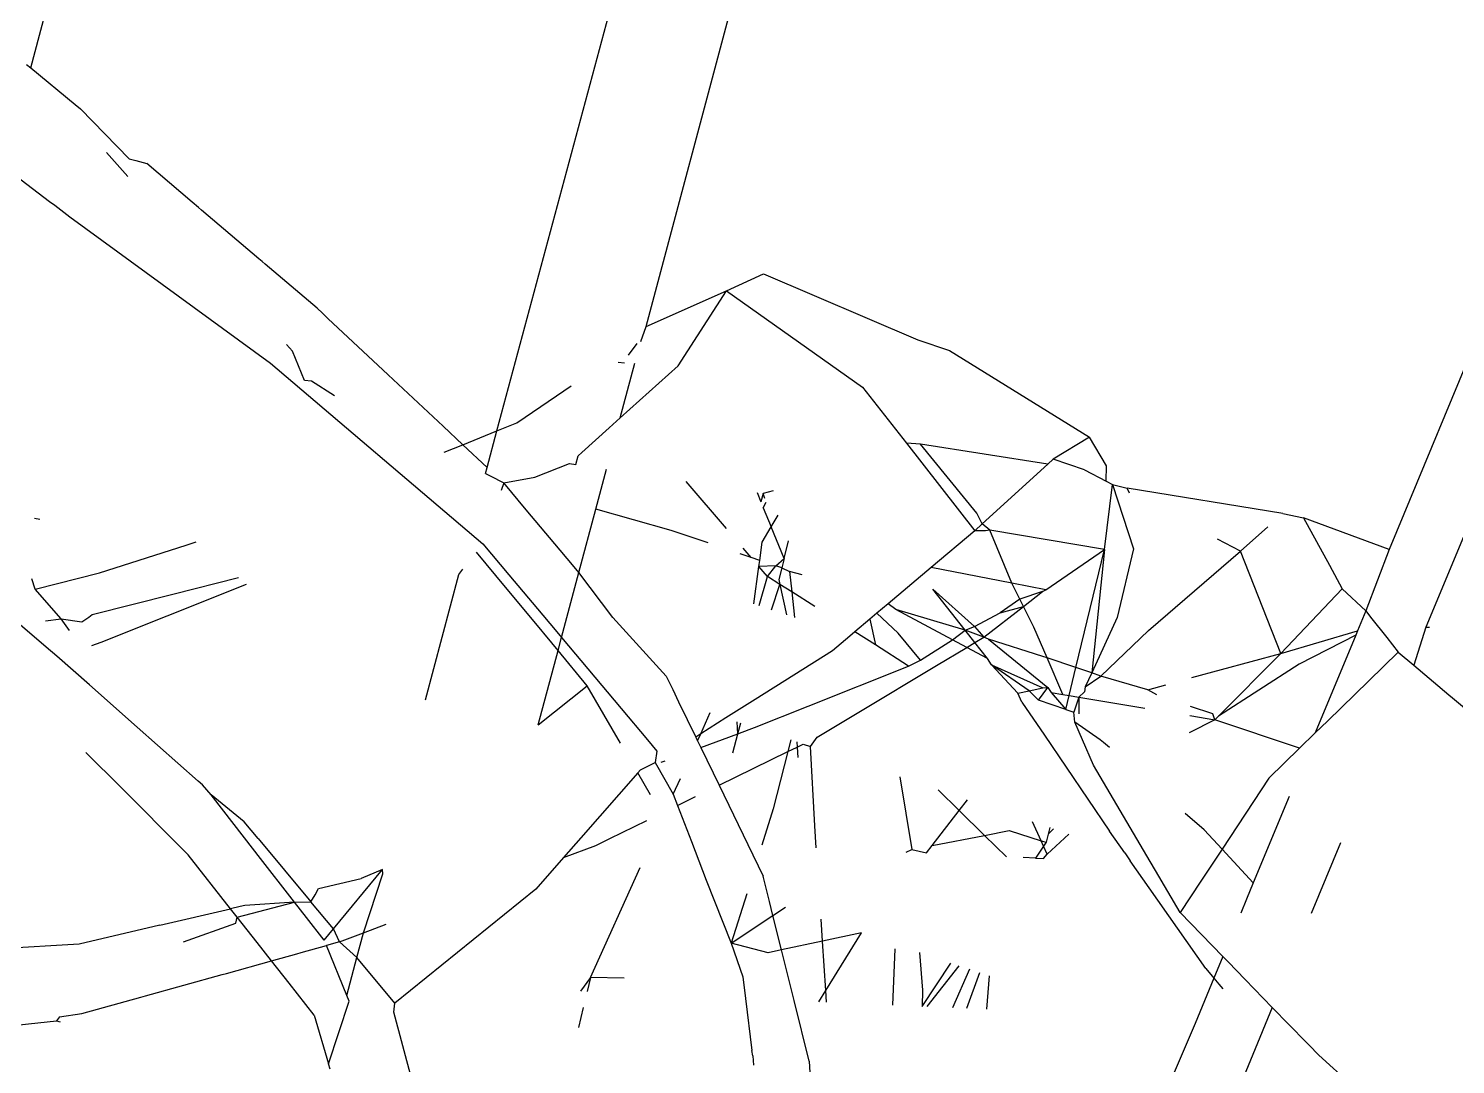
# Model space of a CAD drawing. Header units: inches. Extents: x 3324238 to 135265466, y -1036581 to 20094598.
# Drawn here: x 3354735.1802 to 3354735.5562, y -519083.7083 to -519083.4353 of the extents above; entities that cross this region are included whole.
import ezdxf

# ---------------------------------------------------------------- set-up
doc = ezdxf.new("R2010")
doc.units = ezdxf.units.IN
doc.header["$MEASUREMENT"] = 0
doc.layers.add('FURNITURE', color=32, linetype='Continuous', lineweight=13)

msp = doc.modelspace()

# ---------------------------------------------------------------- linework, layer by layer
for p, q in [((3354735.18074, -519083.44567, 0.00267), (3354735.64226, -519081.72331, 0.00267)), ((3354735.30361, -519083.54135, 0.00267), (3354735.7808, -519081.7634, 0.00267)), ((3354735.34289, -519083.51378, 0.00267), (3354735.80134, -519081.7964, 0.00267)), ((3354736.23378, -519081.94262, 0.00267), (3354735.54841, -519083.59309, 0.00267)), ((3354736.20367, -519081.96835, 0.00267), (3354735.53874, -519083.57259, 0.00267)), ((3354735.17959, -519083.44473, 0.00267), (3354735.18074, -519083.44567, 0.00267)), ((3354735.18074, -519083.44567, 0.00267), (3354735.19246, -519083.45533, 0.00267)), ((3354735.19246, -519083.45533, 0.00267), (3354735.19384, -519083.45647, 0.00267)), ((3354735.19384, -519083.45647, 0.00267), (3354735.2067, -519083.46959, 0.00267)), ((3354735.20635, -519083.47427, 0.00267), (3354735.20071, -519083.46797, 0.00267)), ((3354735.2067, -519083.46959, 0.00267), (3354735.20845, -519083.47007, 0.00267)), ((3354735.20845, -519083.47007, 0.00267), (3354735.2113, -519083.47084, 0.00267)), ((3354735.2233, -519083.48105, 0.00267), (3354735.2113, -519083.47084, 0.00267)), ((3354735.17375, -519083.47174, 0.00267), (3354735.18573, -519083.48083, 0.00267)), ((3354735.18573, -519083.48083, 0.00267), (3354735.18705, -519083.48183, 0.00267)), ((3354735.18705, -519083.48183, 0.00267), (3354735.19107, -519083.48488, 0.00267)), ((3354735.22494, -519083.48244, 0.00267), (3354735.2233, -519083.48105, 0.00267)), ((3354735.22575, -519083.48313, 0.00267), (3354735.22494, -519083.48244, 0.00267)), ((3354735.19107, -519083.48488, 0.00267), (3354735.24396, -519083.52349, 0.00267)), ((3354735.24084, -519083.49596, 0.00267), (3354735.22575, -519083.48313, 0.00267)), ((3354735.24171, -519083.4967, 0.00267), (3354735.24084, -519083.49596, 0.00267)), ((3354735.2425, -519083.49737, 0.00267), (3354735.24171, -519083.4967, 0.00267)), ((3354735.25619, -519083.50902, 0.00267), (3354735.2425, -519083.49737, 0.00267)), ((3354735.3641, -519083.50444, 0.00267), (3354735.37389, -519083.49994, 0.00267)), ((3354735.37389, -519083.49994, 0.00267), (3354735.4145, -519083.5173, 0.00267)), ((3354735.34289, -519083.51378, 0.00267), (3354735.3641, -519083.50444, 0.00267)), ((3354735.35134, -519083.52419, 0.00267), (3354735.3641, -519083.50444, 0.00267)), ((3354735.3641, -519083.50444, 0.00267), (3354735.39995, -519083.5298, 0.00267)), ((3354735.25619, -519083.50902, 0.00267), (3354735.25761, -519083.51034, 0.00267)), ((3354735.25761, -519083.51034, 0.00267), (3354735.25917, -519083.5118, 0.00267)), ((3354735.25917, -519083.5118, 0.00267), (3354735.27349, -519083.5252, 0.00267)), ((3354735.34151, -519083.51776, 0.00267), (3354735.34289, -519083.51378, 0.00267)), ((3354735.24974, -519083.52035, 0.00267), (3354735.24812, -519083.51857, 0.00267)), ((3354735.33831, -519083.52137, 0.00267), (3354735.34057, -519083.51832, 0.00267)), ((3354735.4145, -519083.5173, 0.00267), (3354735.42291, -519083.52011, 0.00267)), ((3354735.42291, -519083.52011, 0.00267), (3354735.45981, -519083.54297, 0.00267)), ((3354735.24396, -519083.52349, 0.00267), (3354735.2999, -519083.57113, 0.00267)), ((3354735.2529, -519083.52808, 0.00267), (3354735.24974, -519083.52035, 0.00267)), ((3354735.33554, -519083.52325, 0.00267), (3354735.33719, -519083.52335, 0.00267)), ((3354735.33612, -519083.5379, 0.00267), (3354735.33997, -519083.52352, 0.00267)), ((3354735.27349, -519083.5252, 0.00267), (3354735.27493, -519083.52655, 0.00267)), ((3354735.28943, -519083.54011, 0.00267), (3354735.27493, -519083.52655, 0.00267)), ((3354735.33612, -519083.5379, 0.00267), (3354735.35134, -519083.52419, 0.00267)), ((3354735.25474, -519083.5282, 0.00267), (3354735.2529, -519083.52808, 0.00267)), ((3354735.26076, -519083.53212, 0.00267), (3354735.25474, -519083.5282, 0.00267)), ((3354735.31934, -519083.53207, 0.00267), (3354735.32318, -519083.52945, 0.00267)), ((3354735.39995, -519083.5298, 0.00267), (3354735.4115, -519083.54458, 0.00267)), ((3354735.30887, -519083.53923, 0.00267), (3354735.31934, -519083.53207, 0.00267)), ((3354735.33319, -519083.54053, 0.00267), (3354735.33612, -519083.5379, 0.00267)), ((3354735.28943, -519083.54011, 0.00267), (3354735.29463, -519083.54498, 0.00267)), ((3354735.29463, -519083.54498, 0.00267), (3354735.30361, -519083.54135, 0.00267)), ((3354735.30105, -519083.55098, 0.00267), (3354735.30361, -519083.54135, 0.00267)), ((3354735.30361, -519083.54135, 0.00267), (3354735.30887, -519083.53923, 0.00267)), ((3354735.32602, -519083.54699, 0.00267), (3354735.33319, -519083.54053, 0.00267)), ((3354735.28968, -519083.54698, 0.00267), (3354735.29463, -519083.54498, 0.00267)), ((3354735.29463, -519083.54498, 0.00267), (3354735.30105, -519083.55098, 0.00267)), ((3354735.41522, -519083.54481, 0.00267), (3354735.4115, -519083.54458, 0.00267)), ((3354735.4115, -519083.54458, 0.00267), (3354735.42952, -519083.56764, 0.00267)), ((3354735.43005, -519083.56305, 0.00267), (3354735.41522, -519083.54481, 0.00267)), ((3354735.44876, -519083.55006, 0.00267), (3354735.41522, -519083.54481, 0.00267)), ((3354735.45981, -519083.54297, 0.00267), (3354735.45017, -519083.54877, 0.00267)), ((3354735.46424, -519083.55055, 0.00267), (3354735.45981, -519083.54297, 0.00267)), ((3354735.31363, -519083.55353, 0.00267), (3354735.32274, -519083.54994, 0.00267)), ((3354735.32274, -519083.54994, 0.00267), (3354735.32442, -519083.5502, 0.00267)), ((3354735.32442, -519083.5502, 0.00267), (3354735.32505, -519083.54787, 0.00267)), ((3354735.32505, -519083.54787, 0.00267), (3354735.32602, -519083.54699, 0.00267)), ((3354735.44876, -519083.55006, 0.00267), (3354735.43146, -519083.56587, 0.00267)), ((3354735.45017, -519083.54877, 0.00267), (3354735.44876, -519083.55006, 0.00267)), ((3354735.45848, -519083.55159, 0.00267), (3354735.45017, -519083.54877, 0.00267)), ((3354735.30062, -519083.5526, 0.00267), (3354735.30105, -519083.55098, 0.00267)), ((3354735.30062, -519083.5526, 0.00267), (3354735.30178, -519083.55319, 0.00267)), ((3354735.30178, -519083.55319, 0.00267), (3354735.30541, -519083.55506, 0.00267)), ((3354735.30541, -519083.55506, 0.00267), (3354735.31363, -519083.55353, 0.00267)), ((3354735.32968, -519083.56194, 0.00267), (3354735.33249, -519083.55145, 0.00267)), ((3354735.45848, -519083.55159, 0.00267), (3354735.46415, -519083.55455, 0.00267)), ((3354735.46415, -519083.55455, 0.00267), (3354735.46424, -519083.55055, 0.00267)), ((3354735.30541, -519083.55506, 0.00267), (3354735.30473, -519083.55702, 0.00267)), ((3354735.31134, -519083.56212, 0.00267), (3354735.30541, -519083.55506, 0.00267)), ((3354735.36407, -519083.56709, 0.00267), (3354735.35344, -519083.5547, 0.00267)), ((3354735.37216, -519083.5576, 0.00267), (3354735.37314, -519083.55999, 0.00267)), ((3354735.37377, -519083.55785, 0.00267), (3354735.37314, -519083.55999, 0.00267)), ((3354735.3764, -519083.55711, 0.00267), (3354735.37377, -519083.55785, 0.00267)), ((3354735.37421, -519083.55915, 0.00267), (3354735.37377, -519083.55785, 0.00267)), ((3354735.46371, -519083.57258, 0.00267), (3354735.46584, -519083.55543, 0.00267)), ((3354735.46415, -519083.55455, 0.00267), (3354735.46584, -519083.55543, 0.00267)), ((3354735.46584, -519083.55543, 0.00267), (3354735.46971, -519083.55644, 0.00267)), ((3354735.46584, -519083.55543, 0.00267), (3354735.47139, -519083.57239, 0.00267)), ((3354735.51072, -519083.56311, 0.00267), (3354735.46971, -519083.55644, 0.00267)), ((3354735.47032, -519083.55777, 0.00267), (3354735.46971, -519083.55644, 0.00267)), ((3354735.3738, -519083.56158, 0.00267), (3354735.37453, -519083.56011, 0.00267)), ((3354735.3738, -519083.56158, 0.00267), (3354735.37589, -519083.56666, 0.00267)), ((3354735.18173, -519083.56432, 0.00267), (3354735.18311, -519083.56464, 0.00267)), ((3354735.31886, -519083.57106, 0.00267), (3354735.31134, -519083.56212, 0.00267)), ((3354735.32522, -519083.57863, 0.00267), (3354735.32968, -519083.56194, 0.00267)), ((3354735.34955, -519083.56759, 0.00267), (3354735.32968, -519083.56194, 0.00267)), ((3354735.37589, -519083.56666, 0.00267), (3354735.37771, -519083.56355, 0.00267)), ((3354735.43146, -519083.56587, 0.00267), (3354735.43005, -519083.56305, 0.00267)), ((3354735.51072, -519083.56311, 0.00267), (3354735.51615, -519083.56428, 0.00267)), ((3354735.51615, -519083.56428, 0.00267), (3354735.52304, -519083.57669, 0.00267)), ((3354735.53874, -519083.57259, 0.00267), (3354735.51615, -519083.56428, 0.00267)), ((3354735.35923, -519083.57087, 0.00267), (3354735.34955, -519083.56759, 0.00267)), ((3354735.37354, -519083.57067, 0.00267), (3354735.37589, -519083.56666, 0.00267)), ((3354735.37929, -519083.57494, 0.00267), (3354735.37589, -519083.56666, 0.00267)), ((3354735.42952, -519083.56764, 0.00267), (3354735.418, -519083.57737, 0.00267)), ((3354735.43146, -519083.56587, 0.00267), (3354735.42952, -519083.56764, 0.00267)), ((3354735.43238, -519083.56771, 0.00267), (3354735.42952, -519083.56764, 0.00267)), ((3354735.43349, -519083.56749, 0.00267), (3354735.43146, -519083.56587, 0.00267)), ((3354735.43349, -519083.56749, 0.00267), (3354735.43238, -519083.56771, 0.00267)), ((3354735.46371, -519083.57258, 0.00267), (3354735.43349, -519083.56749, 0.00267)), ((3354735.43927, -519083.58148, 0.00267), (3354735.43349, -519083.56749, 0.00267)), ((3354735.49953, -519083.57304, 0.00267), (3354735.50677, -519083.56661, 0.00267)), ((3354735.19885, -519083.57877, 0.00267), (3354735.22169, -519083.57141, 0.00267)), ((3354735.22169, -519083.57141, 0.00267), (3354735.2243, -519083.57057, 0.00267)), ((3354735.2999, -519083.57113, 0.00267), (3354735.30677, -519083.5793, 0.00267)), ((3354735.32354, -519083.57664, 0.00267), (3354735.31886, -519083.57106, 0.00267)), ((3354735.37062, -519083.57473, 0.00267), (3354735.36849, -519083.57225, 0.00267)), ((3354735.37286, -519083.57549, 0.00267), (3354735.37354, -519083.57067, 0.00267)), ((3354735.37929, -519083.57494, 0.00267), (3354735.38044, -519083.57034, 0.00267)), ((3354735.44826, -519083.58321, 0.00267), (3354735.46371, -519083.57258, 0.00267)), ((3354735.45621, -519083.60372, 0.00267), (3354735.46371, -519083.57258, 0.00267)), ((3354735.46371, -519083.57258, 0.00267), (3354735.46034, -519083.60513, 0.00267)), ((3354735.47139, -519083.57239, 0.00267), (3354735.46706, -519083.59052, 0.00267)), ((3354735.49953, -519083.57304, 0.00267), (3354735.49353, -519083.5699, 0.00267)), ((3354735.53874, -519083.57259, 0.00267), (3354735.53259, -519083.5888, 0.00267)), ((3354735.3059, -519083.58254, 0.00267), (3354735.29822, -519083.57326, 0.00267)), ((3354735.32522, -519083.57863, 0.00267), (3354735.32354, -519083.57664, 0.00267)), ((3354735.37062, -519083.57473, 0.00267), (3354735.36774, -519083.57375, 0.00267)), ((3354735.37286, -519083.57549, 0.00267), (3354735.37062, -519083.57473, 0.00267)), ((3354735.37264, -519083.57709, 0.00267), (3354735.37286, -519083.57549, 0.00267)), ((3354735.37714, -519083.57694, 0.00267), (3354735.37929, -519083.57494, 0.00267)), ((3354735.37929, -519083.57494, 0.00267), (3354735.37867, -519083.57746, 0.00267)), ((3354735.47531, -519083.59394, 0.00267), (3354735.49953, -519083.57304, 0.00267)), ((3354735.5102, -519083.60001, 0.00267), (3354735.49953, -519083.57304, 0.00267)), ((3354735.18191, -519083.58304, 0.00267), (3354735.18103, -519083.58031, 0.00267)), ((3354735.18191, -519083.58304, 0.00267), (3354735.19885, -519083.57877, 0.00267)), ((3354735.21823, -519083.58434, 0.00267), (3354735.23548, -519083.57996, 0.00267)), ((3354735.28476, -519083.61222, 0.00267), (3354735.29356, -519083.57916, 0.00267)), ((3354735.29356, -519083.57916, 0.00267), (3354735.29461, -519083.57782, 0.00267)), ((3354735.30677, -519083.5793, 0.00267), (3354735.31428, -519083.58824, 0.00267)), ((3354735.32062, -519083.59579, 0.00267), (3354735.32522, -519083.57863, 0.00267)), ((3354735.33413, -519083.59052, 0.00267), (3354735.32522, -519083.57863, 0.00267)), ((3354735.37127, -519083.58688, 0.00267), (3354735.37264, -519083.57709, 0.00267)), ((3354735.37714, -519083.57694, 0.00267), (3354735.37264, -519083.57709, 0.00267)), ((3354735.37487, -519083.57969, 0.00267), (3354735.37264, -519083.57709, 0.00267)), ((3354735.37269, -519083.58736, 0.00267), (3354735.37487, -519083.57969, 0.00267)), ((3354735.37487, -519083.57969, 0.00267), (3354735.37714, -519083.57694, 0.00267)), ((3354735.3782, -519083.5818, 0.00267), (3354735.37487, -519083.57969, 0.00267)), ((3354735.37867, -519083.57746, 0.00267), (3354735.37714, -519083.57694, 0.00267)), ((3354735.37867, -519083.57746, 0.00267), (3354735.37791, -519083.58049, 0.00267)), ((3354735.37867, -519083.57746, 0.00267), (3354735.38071, -519083.57837, 0.00267)), ((3354735.38403, -519083.57927, 0.00267), (3354735.38071, -519083.57837, 0.00267)), ((3354735.38071, -519083.57837, 0.00267), (3354735.3813, -519083.58377, 0.00267)), ((3354735.418, -519083.57737, 0.00267), (3354735.40667, -519083.58694, 0.00267)), ((3354735.43927, -519083.58148, 0.00267), (3354735.418, -519083.57737, 0.00267)), ((3354735.52304, -519083.57669, 0.00267), (3354735.52634, -519083.58296, 0.00267)), ((3354735.18876, -519083.59088, 0.00267), (3354735.18191, -519083.58304, 0.00267)), ((3354735.21668, -519083.5901, 0.00267), (3354735.2376, -519083.58174, 0.00267)), ((3354735.31339, -519083.59158, 0.00267), (3354735.3059, -519083.58254, 0.00267)), ((3354735.37593, -519083.58846, 0.00267), (3354735.3782, -519083.5818, 0.00267)), ((3354735.37791, -519083.58049, 0.00267), (3354735.3782, -519083.5818, 0.00267)), ((3354735.3782, -519083.5818, 0.00267), (3354735.37994, -519083.58982, 0.00267)), ((3354735.3813, -519083.58377, 0.00267), (3354735.3782, -519083.5818, 0.00267)), ((3354735.3813, -519083.58377, 0.00267), (3354735.38205, -519083.59053, 0.00267)), ((3354735.3874, -519083.58764, 0.00267), (3354735.3813, -519083.58377, 0.00267)), ((3354735.42699, -519083.59383, 0.00267), (3354735.4185, -519083.58306, 0.00267)), ((3354735.4185, -519083.58306, 0.00267), (3354735.42942, -519083.59288, 0.00267)), ((3354735.44138, -519083.58569, 0.00267), (3354735.43927, -519083.58148, 0.00267)), ((3354735.44826, -519083.58321, 0.00267), (3354735.43927, -519083.58148, 0.00267)), ((3354735.44734, -519083.58368, 0.00267), (3354735.44138, -519083.58569, 0.00267)), ((3354735.44234, -519083.58759, 0.00267), (3354735.44734, -519083.58368, 0.00267)), ((3354735.44734, -519083.58368, 0.00267), (3354735.44826, -519083.58321, 0.00267)), ((3354735.5102, -519083.60001, 0.00267), (3354735.52634, -519083.58296, 0.00267)), ((3354735.52634, -519083.58296, 0.00267), (3354735.53259, -519083.5888, 0.00267)), ((3354735.19693, -519083.58975, 0.00267), (3354735.21823, -519083.58434, 0.00267)), ((3354735.40667, -519083.58694, 0.00267), (3354735.40376, -519083.5894, 0.00267)), ((3354735.40874, -519083.58843, 0.00267), (3354735.40667, -519083.58694, 0.00267)), ((3354735.43193, -519083.59572, 0.00267), (3354735.44234, -519083.58759, 0.00267)), ((3354735.44138, -519083.58569, 0.00267), (3354735.43621, -519083.5893, 0.00267)), ((3354735.43621, -519083.5893, 0.00267), (3354735.44234, -519083.58759, 0.00267)), ((3354735.44234, -519083.58759, 0.00267), (3354735.44138, -519083.58569, 0.00267)), ((3354735.4451, -519083.59311, 0.00267), (3354735.44234, -519083.58759, 0.00267)), ((3354735.18464, -519083.59144, 0.00267), (3354735.18876, -519083.59088, 0.00267)), ((3354735.191, -519083.59394, 0.00267), (3354735.18876, -519083.59088, 0.00267)), ((3354735.18876, -519083.59088, 0.00267), (3354735.19418, -519083.5917, 0.00267)), ((3354735.19418, -519083.5917, 0.00267), (3354735.19601, -519083.5904, 0.00267)), ((3354735.19601, -519083.5904, 0.00267), (3354735.19693, -519083.58975, 0.00267)), ((3354735.19928, -519083.59706, 0.00267), (3354735.21668, -519083.5901, 0.00267)), ((3354735.31805, -519083.59721, 0.00267), (3354735.31339, -519083.59158, 0.00267)), ((3354735.31428, -519083.58824, 0.00267), (3354735.31896, -519083.59381, 0.00267)), ((3354735.34818, -519083.60595, 0.00267), (3354735.33413, -519083.59052, 0.00267)), ((3354735.40191, -519083.59097, 0.00267), (3354735.39793, -519083.59433, 0.00267)), ((3354735.40376, -519083.5894, 0.00267), (3354735.40191, -519083.59097, 0.00267)), ((3354735.40191, -519083.59097, 0.00267), (3354735.40334, -519083.59774, 0.00267)), ((3354735.40932, -519083.59462, 0.00267), (3354735.40376, -519083.5894, 0.00267)), ((3354735.42362, -519083.59637, 0.00267), (3354735.40874, -519083.58843, 0.00267)), ((3354735.42699, -519083.59383, 0.00267), (3354735.40874, -519083.58843, 0.00267)), ((3354735.42942, -519083.59288, 0.00267), (3354735.43621, -519083.5893, 0.00267)), ((3354735.46706, -519083.59052, 0.00267), (3354735.46034, -519083.60513, 0.00267)), ((3354735.53259, -519083.5888, 0.00267), (3354735.53044, -519083.59399, 0.00267)), ((3354735.53259, -519083.5888, 0.00267), (3354735.53385, -519083.59039, 0.00267)), ((3354735.53385, -519083.59039, 0.00267), (3354735.5381, -519083.59579, 0.00267)), ((3354735.18483, -519083.5983, 0.00267), (3354735.17796, -519083.59246, 0.00267)), ((3354735.31896, -519083.59381, 0.00267), (3354735.32062, -519083.59579, 0.00267)), ((3354735.39793, -519083.59433, 0.00267), (3354735.3966, -519083.59546, 0.00267)), ((3354735.40334, -519083.59774, 0.00267), (3354735.39793, -519083.59433, 0.00267)), ((3354735.41526, -519083.60178, 0.00267), (3354735.40932, -519083.59462, 0.00267)), ((3354735.42362, -519083.59637, 0.00267), (3354735.42699, -519083.59383, 0.00267)), ((3354735.42699, -519083.59383, 0.00267), (3354735.42942, -519083.59288, 0.00267)), ((3354735.43193, -519083.59572, 0.00267), (3354735.42699, -519083.59383, 0.00267)), ((3354735.42959, -519083.59712, 0.00267), (3354735.42699, -519083.59383, 0.00267)), ((3354735.42942, -519083.59288, 0.00267), (3354735.43193, -519083.59572, 0.00267)), ((3354735.44858, -519083.60114, 0.00267), (3354735.4451, -519083.59311, 0.00267)), ((3354735.46276, -519083.60594, 0.00267), (3354735.47531, -519083.59394, 0.00267)), ((3354735.5102, -519083.60001, 0.00267), (3354735.53044, -519083.59399, 0.00267)), ((3354735.52996, -519083.59516, 0.00267), (3354735.515, -519083.60284, 0.00267)), ((3354735.52996, -519083.59516, 0.00267), (3354735.51928, -519083.62094, 0.00267)), ((3354735.53044, -519083.59399, 0.00267), (3354735.52996, -519083.59516, 0.00267)), ((3354735.54841, -519083.59309, 0.00267), (3354735.54527, -519083.60312, 0.00267)), ((3354735.54841, -519083.59309, 0.00267), (3354735.54941, -519083.59311, 0.00267)), ((3354735.18765, -519083.6007, 0.00267), (3354735.18483, -519083.5983, 0.00267)), ((3354735.19681, -519083.59792, 0.00267), (3354735.19928, -519083.59706, 0.00267)), ((3354735.31446, -519083.6188, 0.00267), (3354735.31971, -519083.59921, 0.00267)), ((3354735.31971, -519083.59921, 0.00267), (3354735.31805, -519083.59721, 0.00267)), ((3354735.31971, -519083.59921, 0.00267), (3354735.32062, -519083.59579, 0.00267)), ((3354735.32741, -519083.60852, 0.00267), (3354735.31971, -519083.59921, 0.00267)), ((3354735.32062, -519083.59579, 0.00267), (3354735.33635, -519083.61452, 0.00267)), ((3354735.3966, -519083.59546, 0.00267), (3354735.39208, -519083.59928, 0.00267)), ((3354735.41208, -519083.60331, 0.00267), (3354735.40334, -519083.59774, 0.00267)), ((3354735.41526, -519083.60178, 0.00267), (3354735.42362, -519083.59637, 0.00267)), ((3354735.41945, -519083.6032, 0.00267), (3354735.42744, -519083.59841, 0.00267)), ((3354735.42744, -519083.59841, 0.00267), (3354735.42362, -519083.59637, 0.00267)), ((3354735.42744, -519083.59841, 0.00267), (3354735.42959, -519083.59712, 0.00267)), ((3354735.4329, -519083.60132, 0.00267), (3354735.42744, -519083.59841, 0.00267)), ((3354735.42959, -519083.59712, 0.00267), (3354735.43193, -519083.59572, 0.00267)), ((3354735.4329, -519083.60132, 0.00267), (3354735.42959, -519083.59712, 0.00267)), ((3354735.43311, -519083.59619, 0.00267), (3354735.43193, -519083.59572, 0.00267)), ((3354735.44748, -519083.60077, 0.00267), (3354735.43311, -519083.59619, 0.00267)), ((3354735.43311, -519083.59619, 0.00267), (3354735.44876, -519083.60896, 0.00267)), ((3354735.5381, -519083.59579, 0.00267), (3354735.54115, -519083.59966, 0.00267)), ((3354735.19624, -519083.6083, 0.00267), (3354735.18765, -519083.6007, 0.00267)), ((3354735.39208, -519083.59928, 0.00267), (3354735.37166, -519083.61214, 0.00267)), ((3354735.41208, -519083.60331, 0.00267), (3354735.41526, -519083.60178, 0.00267)), ((3354735.43391, -519083.60303, 0.00267), (3354735.4329, -519083.60132, 0.00267)), ((3354735.44858, -519083.60114, 0.00267), (3354735.44748, -519083.60077, 0.00267)), ((3354735.45621, -519083.60372, 0.00267), (3354735.44858, -519083.60114, 0.00267)), ((3354735.45275, -519083.61078, 0.00267), (3354735.44858, -519083.60114, 0.00267)), ((3354735.48674, -519083.60631, 0.00267), (3354735.5102, -519083.60001, 0.00267)), ((3354735.49374, -519083.61652, 0.00267), (3354735.5102, -519083.60001, 0.00267)), ((3354735.515, -519083.60284, 0.00267), (3354735.49374, -519083.61652, 0.00267)), ((3354735.54115, -519083.59966, 0.00267), (3354735.53336, -519083.60724, 0.00267)), ((3354735.54115, -519083.59966, 0.00267), (3354735.54527, -519083.60312, 0.00267)), ((3354735.34818, -519083.60595, 0.00267), (3354735.34995, -519083.60946, 0.00267)), ((3354735.38565, -519083.61387, 0.00267), (3354735.41208, -519083.60331, 0.00267)), ((3354735.39894, -519083.61551, 0.00267), (3354735.41945, -519083.6032, 0.00267)), ((3354735.44087, -519083.61046, 0.00267), (3354735.43391, -519083.60303, 0.00267)), ((3354735.43391, -519083.60303, 0.00267), (3354735.44744, -519083.60907, 0.00267)), ((3354735.4439, -519083.60988, 0.00267), (3354735.43391, -519083.60303, 0.00267)), ((3354735.45444, -519083.61106, 0.00267), (3354735.45621, -519083.60372, 0.00267)), ((3354735.46034, -519083.60513, 0.00267), (3354735.45621, -519083.60372, 0.00267)), ((3354735.46034, -519083.60513, 0.00267), (3354735.45866, -519083.60879, 0.00267)), ((3354735.45866, -519083.60879, 0.00267), (3354735.46276, -519083.60594, 0.00267)), ((3354735.46276, -519083.60594, 0.00267), (3354735.46034, -519083.60513, 0.00267)), ((3354735.47513, -519083.60958, 0.00267), (3354735.46276, -519083.60594, 0.00267)), ((3354735.54527, -519083.60312, 0.00267), (3354735.55447, -519083.61086, 0.00267)), ((3354735.20883, -519083.61942, 0.00267), (3354735.19624, -519083.6083, 0.00267)), ((3354735.31446, -519083.6188, 0.00267), (3354735.32741, -519083.60852, 0.00267)), ((3354735.33618, -519083.6236, 0.00267), (3354735.32741, -519083.60852, 0.00267)), ((3354735.34995, -519083.60946, 0.00267), (3354735.35149, -519083.61276, 0.00267)), ((3354735.44087, -519083.61046, 0.00267), (3354735.4439, -519083.60988, 0.00267)), ((3354735.44196, -519083.61281, 0.00267), (3354735.44087, -519083.61046, 0.00267)), ((3354735.4439, -519083.60988, 0.00267), (3354735.44744, -519083.60907, 0.00267)), ((3354735.4439, -519083.60988, 0.00267), (3354735.44636, -519083.61232, 0.00267)), ((3354735.44636, -519083.61232, 0.00267), (3354735.44876, -519083.60896, 0.00267)), ((3354735.44744, -519083.60907, 0.00267), (3354735.44876, -519083.60896, 0.00267)), ((3354735.44876, -519083.60896, 0.00267), (3354735.44968, -519083.61027, 0.00267)), ((3354735.44968, -519083.61027, 0.00267), (3354735.45275, -519083.61078, 0.00267)), ((3354735.44968, -519083.61027, 0.00267), (3354735.45355, -519083.61475, 0.00267)), ((3354735.45848, -519083.6101, 0.00267), (3354735.45697, -519083.61148, 0.00267)), ((3354735.45866, -519083.60879, 0.00267), (3354735.45848, -519083.6101, 0.00267)), ((3354735.47513, -519083.60958, 0.00267), (3354735.47989, -519083.60824, 0.00267)), ((3354735.47747, -519083.61093, 0.00267), (3354735.47513, -519083.60958, 0.00267)), ((3354735.53336, -519083.60724, 0.00267), (3354735.52251, -519083.6178, 0.00267)), ((3354735.35149, -519083.61276, 0.00267), (3354735.35598, -519083.62202, 0.00267)), ((3354735.37166, -519083.61214, 0.00267), (3354735.36396, -519083.61699, 0.00267)), ((3354735.37147, -519083.61953, 0.00267), (3354735.38565, -519083.61387, 0.00267)), ((3354735.44196, -519083.61281, 0.00267), (3354735.44789, -519083.62155, 0.00267)), ((3354735.45355, -519083.61475, 0.00267), (3354735.44636, -519083.61232, 0.00267)), ((3354735.45275, -519083.61078, 0.00267), (3354735.45444, -519083.61106, 0.00267)), ((3354735.45355, -519083.61475, 0.00267), (3354735.45444, -519083.61106, 0.00267)), ((3354735.45444, -519083.61106, 0.00267), (3354735.45697, -519083.61148, 0.00267)), ((3354735.45697, -519083.61148, 0.00267), (3354735.4556, -519083.61545, 0.00267)), ((3354735.45697, -519083.61148, 0.00267), (3354735.45699, -519083.61592, 0.00267)), ((3354735.45697, -519083.61148, 0.00267), (3354735.47437, -519083.61438, 0.00267)), ((3354735.49227, -519083.61594, 0.00267), (3354735.48637, -519083.61394, 0.00267)), ((3354735.55447, -519083.61086, 0.00267), (3354735.55545, -519083.61168, 0.00267)), ((3354735.55545, -519083.61168, 0.00267), (3354735.56668, -519083.62112, 0.00267)), ((3354735.33635, -519083.61452, 0.00267), (3354735.34331, -519083.6228, 0.00267)), ((3354735.3573, -519083.62118, 0.00267), (3354735.35984, -519083.61559, 0.00267)), ((3354735.36396, -519083.61699, 0.00267), (3354735.3573, -519083.62118, 0.00267)), ((3354735.36712, -519083.62118, 0.00267), (3354735.36692, -519083.61799, 0.00267)), ((3354735.38803, -519083.62205, 0.00267), (3354735.39894, -519083.61551, 0.00267)), ((3354735.45355, -519083.61475, 0.00267), (3354735.4556, -519083.61545, 0.00267)), ((3354735.45594, -519083.61814, 0.00267), (3354735.4556, -519083.61545, 0.00267)), ((3354735.49282, -519083.61745, 0.00267), (3354735.48602, -519083.62095, 0.00267)), ((3354735.48625, -519083.61635, 0.00267), (3354735.49282, -519083.61745, 0.00267)), ((3354735.49282, -519083.61745, 0.00267), (3354735.49227, -519083.61594, 0.00267)), ((3354735.49282, -519083.61745, 0.00267), (3354735.49374, -519083.61652, 0.00267)), ((3354735.51514, -519083.62497, 0.00267), (3354735.49282, -519083.61745, 0.00267)), ((3354735.52251, -519083.6178, 0.00267), (3354735.51928, -519083.62094, 0.00267)), ((3354735.22489, -519083.63362, 0.00267), (3354735.20883, -519083.61942, 0.00267)), ((3354735.3573, -519083.62118, 0.00267), (3354735.35598, -519083.62202, 0.00267)), ((3354735.35646, -519083.62302, 0.00267), (3354735.3573, -519083.62118, 0.00267)), ((3354735.35732, -519083.62479, 0.00267), (3354735.36712, -519083.62118, 0.00267)), ((3354735.36577, -519083.6262, 0.00267), (3354735.36712, -519083.62118, 0.00267)), ((3354735.36712, -519083.62118, 0.00267), (3354735.36789, -519083.61832, 0.00267)), ((3354735.36712, -519083.62118, 0.00267), (3354735.3701, -519083.62008, 0.00267)), ((3354735.3701, -519083.62008, 0.00267), (3354735.37147, -519083.61953, 0.00267)), ((3354735.44789, -519083.62155, 0.00267), (3354735.46503, -519083.64683, 0.00267)), ((3354735.46262, -519083.62273, 0.00267), (3354735.45594, -519083.61814, 0.00267)), ((3354735.45795, -519083.62279, 0.00267), (3354735.45594, -519083.61814, 0.00267)), ((3354735.51928, -519083.62094, 0.00267), (3354735.51514, -519083.62497, 0.00267)), ((3354735.34331, -519083.6228, 0.00267), (3354735.34576, -519083.62572, 0.00267)), ((3354735.35598, -519083.62202, 0.00267), (3354735.35646, -519083.62302, 0.00267)), ((3354735.35646, -519083.62302, 0.00267), (3354735.35732, -519083.62479, 0.00267)), ((3354735.35732, -519083.62479, 0.00267), (3354735.36213, -519083.63471, 0.00267)), ((3354735.38102, -519083.62277, 0.00267), (3354735.38024, -519083.62586, 0.00267)), ((3354735.38024, -519083.62586, 0.00267), (3354735.38269, -519083.62466, 0.00267)), ((3354735.3826, -519083.6233, 0.00267), (3354735.38269, -519083.62466, 0.00267)), ((3354735.38269, -519083.62466, 0.00267), (3354735.38429, -519083.62388, 0.00267)), ((3354735.38269, -519083.62466, 0.00267), (3354735.38288, -519083.6274, 0.00267)), ((3354735.38429, -519083.62388, 0.00267), (3354735.38621, -519083.62453, 0.00267)), ((3354735.38621, -519083.62453, 0.00267), (3354735.38803, -519083.62205, 0.00267)), ((3354735.38737, -519083.6454, 0.00267), (3354735.38621, -519083.62453, 0.00267)), ((3354735.46083, -519083.62945, 0.00267), (3354735.45795, -519083.62279, 0.00267)), ((3354735.46348, -519083.62348, 0.00267), (3354735.46262, -519083.62273, 0.00267)), ((3354735.46501, -519083.6248, 0.00267), (3354735.46348, -519083.62348, 0.00267)), ((3354735.51514, -519083.62497, 0.00267), (3354735.50703, -519083.63287, 0.00267)), ((3354735.19528, -519083.62606, 0.00267), (3354735.20456, -519083.63535, 0.00267)), ((3354735.34144, -519083.63066, 0.00267), (3354735.34533, -519083.62872, 0.00267)), ((3354735.34576, -519083.62572, 0.00267), (3354735.34533, -519083.62872, 0.00267)), ((3354735.34533, -519083.62872, 0.00267), (3354735.35009, -519083.63709, 0.00267)), ((3354735.34688, -519083.62865, 0.00267), (3354735.34792, -519083.62826, 0.00267)), ((3354735.36213, -519083.63471, 0.00267), (3354735.38024, -519083.62586, 0.00267)), ((3354735.38024, -519083.62586, 0.00267), (3354735.37644, -519083.64094, 0.00267)), ((3354735.34074, -519083.63145, 0.00267), (3354735.32575, -519083.64856, 0.00267)), ((3354735.34144, -519083.63066, 0.00267), (3354735.34074, -519083.63145, 0.00267)), ((3354735.34411, -519083.63723, 0.00267), (3354735.34074, -519083.63145, 0.00267)), ((3354735.35009, -519083.63709, 0.00267), (3354735.35194, -519083.63299, 0.00267)), ((3354735.40978, -519083.63251, 0.00267), (3354735.41294, -519083.6517, 0.00267)), ((3354735.4758, -519083.65487, 0.00267), (3354735.46083, -519083.62945, 0.00267)), ((3354735.50703, -519083.63287, 0.00267), (3354735.4947, -519083.65159, 0.00267)), ((3354735.22127, -519083.65207, 0.00267), (3354735.20456, -519083.63535, 0.00267)), ((3354735.22599, -519083.63459, 0.00267), (3354735.22489, -519083.63362, 0.00267)), ((3354735.22829, -519083.63728, 0.00267), (3354735.22599, -519083.63459, 0.00267)), ((3354735.36213, -519083.63471, 0.00267), (3354735.3697, -519083.65032, 0.00267)), ((3354735.41987, -519083.63593, 0.00267), (3354735.42545, -519083.64139, 0.00267)), ((3354735.23701, -519083.64434, 0.00267), (3354735.22829, -519083.63728, 0.00267)), ((3354735.23981, -519083.65208, 0.00267), (3354735.22829, -519083.63728, 0.00267)), ((3354735.35009, -519083.63709, 0.00267), (3354735.35121, -519083.64004, 0.00267)), ((3354735.35121, -519083.64004, 0.00267), (3354735.35596, -519083.63772, 0.00267)), ((3354735.35121, -519083.64004, 0.00267), (3354735.35485, -519083.6496, 0.00267)), ((3354735.42545, -519083.64139, 0.00267), (3354735.42763, -519083.63856, 0.00267)), ((3354735.51235, -519083.63768, 0.00267), (3354735.5029, -519083.66049, 0.00267)), ((3354735.24069, -519083.64876, 0.00267), (3354735.23701, -519083.64434, 0.00267)), ((3354735.33338, -519083.64876, 0.00267), (3354735.34313, -519083.64399, 0.00267)), ((3354735.37644, -519083.64094, 0.00267), (3354735.37345, -519083.6505, 0.00267)), ((3354735.41827, -519083.65065, 0.00267), (3354735.42545, -519083.64139, 0.00267)), ((3354735.42545, -519083.64139, 0.00267), (3354735.43214, -519083.64794, 0.00267)), ((3354735.49003, -519083.64651, 0.00267), (3354735.48499, -519083.64214, 0.00267)), ((3354735.38776, -519083.65119, 0.00267), (3354735.38737, -519083.6454, 0.00267)), ((3354735.41827, -519083.65065, 0.00267), (3354735.43214, -519083.64794, 0.00267)), ((3354735.43214, -519083.64794, 0.00267), (3354735.43857, -519083.64668, 0.00267)), ((3354735.43214, -519083.64794, 0.00267), (3354735.43793, -519083.65361, 0.00267)), ((3354735.43857, -519083.64668, 0.00267), (3354735.447, -519083.64939, 0.00267)), ((3354735.447, -519083.64939, 0.00267), (3354735.44478, -519083.64437, 0.00267)), ((3354735.44886, -519083.64763, 0.00267), (3354735.44833, -519083.64971, 0.00267)), ((3354735.44857, -519083.65292, 0.00267), (3354735.45434, -519083.64761, 0.00267)), ((3354735.4493, -519083.6459, 0.00267), (3354735.44886, -519083.64763, 0.00267)), ((3354735.45032, -519083.64624, 0.00267), (3354735.44886, -519083.64763, 0.00267)), ((3354735.46907, -519083.65259, 0.00267), (3354735.46503, -519083.64683, 0.00267)), ((3354735.4947, -519083.65159, 0.00267), (3354735.49003, -519083.64651, 0.00267)), ((3354735.24069, -519083.64876, 0.00267), (3354735.25454, -519083.66545, 0.00267)), ((3354735.32575, -519083.64856, 0.00267), (3354735.32119, -519083.65377, 0.00267)), ((3354735.32119, -519083.65377, 0.00267), (3354735.32966, -519083.65058, 0.00267)), ((3354735.32966, -519083.65058, 0.00267), (3354735.33338, -519083.64876, 0.00267)), ((3354735.35485, -519083.6496, 0.00267), (3354735.35871, -519083.65972, 0.00267)), ((3354735.3697, -519083.65032, 0.00267), (3354735.37375, -519083.65867, 0.00267)), ((3354735.41146, -519083.65233, 0.00267), (3354735.41294, -519083.6517, 0.00267)), ((3354735.41294, -519083.6517, 0.00267), (3354735.41678, -519083.65259, 0.00267)), ((3354735.41678, -519083.65259, 0.00267), (3354735.41827, -519083.65065, 0.00267)), ((3354735.44762, -519083.65079, 0.00267), (3354735.44553, -519083.65398, 0.00267)), ((3354735.447, -519083.64939, 0.00267), (3354735.44833, -519083.64971, 0.00267)), ((3354735.44762, -519083.65079, 0.00267), (3354735.447, -519083.64939, 0.00267)), ((3354735.44833, -519083.64971, 0.00267), (3354735.44762, -519083.65079, 0.00267)), ((3354735.44857, -519083.65292, 0.00267), (3354735.44762, -519083.65079, 0.00267)), ((3354735.4947, -519083.65159, 0.00267), (3354735.48914, -519083.66003, 0.00267)), ((3354735.5029, -519083.66049, 0.00267), (3354735.4947, -519083.65159, 0.00267)), ((3354735.52589, -519083.64992, 0.00267), (3354735.51817, -519083.66856, 0.00267)), ((3354735.22127, -519083.65207, 0.00267), (3354735.22226, -519083.65306, 0.00267)), ((3354735.23343, -519083.66729, 0.00267), (3354735.22226, -519083.65306, 0.00267)), ((3354735.24072, -519083.65325, 0.00267), (3354735.23981, -519083.65208, 0.00267)), ((3354735.25027, -519083.66551, 0.00267), (3354735.24072, -519083.65325, 0.00267)), ((3354735.32119, -519083.65377, 0.00267), (3354735.31389, -519083.6621, 0.00267)), ((3354735.44553, -519083.65398, 0.00267), (3354735.44232, -519083.65382, 0.00267)), ((3354735.44553, -519083.65398, 0.00267), (3354735.44765, -519083.65408, 0.00267)), ((3354735.44765, -519083.65408, 0.00267), (3354735.44857, -519083.65292, 0.00267)), ((3354735.46907, -519083.65259, 0.00267), (3354735.4705, -519083.65465, 0.00267)), ((3354735.47548, -519083.66175, 0.00267), (3354735.4705, -519083.65465, 0.00267)), ((3354735.47715, -519083.65718, 0.00267), (3354735.4758, -519083.65487, 0.00267)), ((3354735.25657, -519083.66191, 0.00267), (3354735.2678, -519083.6593, 0.00267)), ((3354735.2605, -519083.67262, 0.00267), (3354735.27342, -519083.65691, 0.00267)), ((3354735.27342, -519083.65691, 0.00267), (3354735.2678, -519083.6593, 0.00267)), ((3354735.26842, -519083.67365, 0.00267), (3354735.27351, -519083.65811, 0.00267)), ((3354735.27351, -519083.65811, 0.00267), (3354735.27342, -519083.65691, 0.00267)), ((3354735.32824, -519083.68537, 0.00267), (3354735.34134, -519083.65642, 0.00267)), ((3354735.37542, -519083.66539, 0.00267), (3354735.37375, -519083.65867, 0.00267)), ((3354735.4837, -519083.6683, 0.00267), (3354735.47715, -519083.65718, 0.00267)), ((3354735.25566, -519083.66359, 0.00267), (3354735.25657, -519083.66191, 0.00267)), ((3354735.31389, -519083.6621, 0.00267), (3354735.27671, -519083.69215, 0.00267)), ((3354735.35871, -519083.65972, 0.00267), (3354735.36537, -519083.67636, 0.00267)), ((3354735.49039, -519083.68306, 0.00267), (3354735.47548, -519083.66175, 0.00267)), ((3354735.48914, -519083.66003, 0.00267), (3354735.4837, -519083.6683, 0.00267)), ((3354735.5029, -519083.66049, 0.00267), (3354735.50113, -519083.66476, 0.00267)), ((3354735.23592, -519083.66671, 0.00267), (3354735.23343, -519083.66729, 0.00267)), ((3354735.23518, -519083.66951, 0.00267), (3354735.25027, -519083.66551, 0.00267)), ((3354735.23716, -519083.66643, 0.00267), (3354735.23592, -519083.66671, 0.00267)), ((3354735.25027, -519083.66551, 0.00267), (3354735.23716, -519083.66643, 0.00267)), ((3354735.25027, -519083.66551, 0.00267), (3354735.25454, -519083.66545, 0.00267)), ((3354735.25344, -519083.66959, 0.00267), (3354735.25027, -519083.66551, 0.00267)), ((3354735.25454, -519083.66545, 0.00267), (3354735.25566, -519083.66359, 0.00267)), ((3354735.2605, -519083.67262, 0.00267), (3354735.25454, -519083.66545, 0.00267)), ((3354735.36943, -519083.66336, 0.00267), (3354735.36537, -519083.67636, 0.00267)), ((3354735.37633, -519083.66906, 0.00267), (3354735.37542, -519083.66539, 0.00267)), ((3354735.37633, -519083.66906, 0.00267), (3354735.37968, -519083.66683, 0.00267)), ((3354735.50113, -519083.66476, 0.00267), (3354735.49962, -519083.66842, 0.00267)), ((3354735.2148, -519083.67163, 0.00267), (3354735.23343, -519083.66729, 0.00267)), ((3354735.23518, -519083.66951, 0.00267), (3354735.23343, -519083.66729, 0.00267)), ((3354735.23477, -519083.67105, 0.00267), (3354735.23518, -519083.66951, 0.00267)), ((3354735.24042, -519083.67619, 0.00267), (3354735.23518, -519083.66951, 0.00267)), ((3354735.25808, -519083.67555, 0.00267), (3354735.25344, -519083.66959, 0.00267)), ((3354735.36537, -519083.67636, 0.00267), (3354735.37633, -519083.66906, 0.00267)), ((3354735.37858, -519083.67815, 0.00267), (3354735.37633, -519083.66906, 0.00267)), ((3354735.3894, -519083.67582, 0.00267), (3354735.38901, -519083.66999, 0.00267)), ((3354735.49489, -519083.67983, 0.00267), (3354735.4837, -519083.6683, 0.00267)), ((3354735.2148, -519083.67163, 0.00267), (3354735.19351, -519083.67658, 0.00267)), ((3354735.22101, -519083.67597, 0.00267), (3354735.23477, -519083.67105, 0.00267)), ((3354735.25808, -519083.67555, 0.00267), (3354735.2605, -519083.67262, 0.00267)), ((3354735.26215, -519083.67601, 0.00267), (3354735.2605, -519083.67262, 0.00267)), ((3354735.26215, -519083.67601, 0.00267), (3354735.26842, -519083.67365, 0.00267)), ((3354735.26671, -519083.6801, 0.00267), (3354735.26842, -519083.67365, 0.00267)), ((3354735.26842, -519083.67365, 0.00267), (3354735.27445, -519083.67138, 0.00267)), ((3354735.39969, -519083.67361, 0.00267), (3354735.3894, -519083.67582, 0.00267)), ((3354735.39026, -519083.68883, 0.00267), (3354735.39969, -519083.67361, 0.00267)), ((3354735.19351, -519083.67658, 0.00267), (3354735.17259, -519083.67781, 0.00267)), ((3354735.2442, -519083.68101, 0.00267), (3354735.24042, -519083.67619, 0.00267)), ((3354735.252, -519083.67883, 0.00267), (3354735.25867, -519083.67698, 0.00267)), ((3354735.26215, -519083.67601, 0.00267), (3354735.25867, -519083.67698, 0.00267)), ((3354735.26404, -519083.69012, 0.00267), (3354735.25867, -519083.67698, 0.00267)), ((3354735.26671, -519083.6801, 0.00267), (3354735.26215, -519083.67601, 0.00267)), ((3354735.37509, -519083.67891, 0.00267), (3354735.36537, -519083.67636, 0.00267)), ((3354735.36537, -519083.67636, 0.00267), (3354735.36841, -519083.68521, 0.00267)), ((3354735.37858, -519083.67815, 0.00267), (3354735.37509, -519083.67891, 0.00267)), ((3354735.3894, -519083.67582, 0.00267), (3354735.37858, -519083.67815, 0.00267)), ((3354735.3819, -519083.69151, 0.00267), (3354735.37858, -519083.67815, 0.00267)), ((3354735.39026, -519083.68883, 0.00267), (3354735.3894, -519083.67582, 0.00267)), ((3354735.40795, -519083.69267, 0.00267), (3354735.40855, -519083.67783, 0.00267)), ((3354735.23233, -519083.68431, 0.00267), (3354735.2442, -519083.68101, 0.00267)), ((3354735.2442, -519083.68101, 0.00267), (3354735.25091, -519083.67914, 0.00267)), ((3354735.24884, -519083.68692, 0.00267), (3354735.2442, -519083.68101, 0.00267)), ((3354735.25091, -519083.67914, 0.00267), (3354735.252, -519083.67883, 0.00267)), ((3354735.26404, -519083.69012, 0.00267), (3354735.26671, -519083.6801, 0.00267)), ((3354735.27671, -519083.69215, 0.00267), (3354735.26671, -519083.6801, 0.00267)), ((3354735.415, -519083.67879, 0.00267), (3354735.41576, -519083.68875, 0.00267)), ((3354735.41571, -519083.69302, 0.00267), (3354735.42324, -519083.68159, 0.00267)), ((3354735.49489, -519083.67983, 0.00267), (3354735.49251, -519083.68559, 0.00267)), ((3354735.49627, -519083.68125, 0.00267), (3354735.49489, -519083.67983, 0.00267)), ((3354735.50078, -519083.68591, 0.00267), (3354735.49627, -519083.68125, 0.00267)), ((3354735.21095, -519083.69026, 0.00267), (3354735.23116, -519083.68464, 0.00267)), ((3354735.23116, -519083.68464, 0.00267), (3354735.23233, -519083.68431, 0.00267)), ((3354735.32824, -519083.68537, 0.00267), (3354735.32567, -519083.68901, 0.00267)), ((3354735.32824, -519083.68537, 0.00267), (3354735.32736, -519083.68909, 0.00267)), ((3354735.33714, -519083.68561, 0.00267), (3354735.32824, -519083.68537, 0.00267)), ((3354735.36841, -519083.68521, 0.00267), (3354735.3691, -519083.69094, 0.00267)), ((3354735.41696, -519083.69308, 0.00267), (3354735.42542, -519083.68232, 0.00267)), ((3354735.42815, -519083.68325, 0.00267), (3354735.4237, -519083.69338, 0.00267)), ((3354735.43078, -519083.68414, 0.00267), (3354735.42734, -519083.69354, 0.00267)), ((3354735.43331, -519083.685, 0.00267), (3354735.43262, -519083.69377, 0.00267)), ((3354735.49251, -519083.68559, 0.00267), (3354735.48758, -519083.69749, 0.00267)), ((3354735.49039, -519083.68306, 0.00267), (3354735.49251, -519083.68559, 0.00267)), ((3354735.49251, -519083.68559, 0.00267), (3354735.49382, -519083.68717, 0.00267)), ((3354735.25543, -519083.69532, 0.00267), (3354735.24884, -519083.68692, 0.00267)), ((3354735.38842, -519083.6918, 0.00267), (3354735.39026, -519083.68883, 0.00267)), ((3354735.39046, -519083.6919, 0.00267), (3354735.39026, -519083.68883, 0.00267)), ((3354735.41576, -519083.68875, 0.00267), (3354735.41571, -519083.69302, 0.00267)), ((3354735.49382, -519083.68717, 0.00267), (3354735.49488, -519083.68843, 0.00267)), ((3354735.50793, -519083.69328, 0.00267), (3354735.50078, -519083.68591, 0.00267)), ((3354735.19422, -519083.69492, 0.00267), (3354735.20977, -519083.69059, 0.00267)), ((3354735.20977, -519083.69059, 0.00267), (3354735.21095, -519083.69026, 0.00267)), ((3354735.25924, -519083.70819, 0.00267), (3354735.26467, -519083.69167, 0.00267)), ((3354735.26467, -519083.69167, 0.00267), (3354735.26404, -519083.69012, 0.00267)), ((3354735.27646, -519083.69455, 0.00267), (3354735.27671, -519083.69215, 0.00267)), ((3354735.3691, -519083.69094, 0.00267), (3354735.37074, -519083.70466, 0.00267)), ((3354735.38585, -519083.70745, 0.00267), (3354735.3819, -519083.69151, 0.00267)), ((3354735.1669, -519083.69903, 0.00267), (3354735.18753, -519083.69685, 0.00267)), ((3354735.18836, -519083.6958, 0.00267), (3354735.18753, -519083.69685, 0.00267)), ((3354735.18753, -519083.69685, 0.00267), (3354735.18851, -519083.69713, 0.00267)), ((3354735.18836, -519083.6958, 0.00267), (3354735.19422, -519083.69492, 0.00267)), ((3354735.25543, -519083.69532, 0.00267), (3354735.25924, -519083.70819, 0.00267)), ((3354735.28119, -519083.71227, 0.00267), (3354735.27646, -519083.69455, 0.00267)), ((3354735.32637, -519083.69328, 0.00267), (3354735.32511, -519083.69858, 0.00267)), ((3354735.50793, -519083.69328, 0.00267), (3354735.48712, -519083.74353, 0.00267)), ((3354735.51685, -519083.70247, 0.00267), (3354735.50793, -519083.69328, 0.00267)), ((3354735.48758, -519083.69749, 0.00267), (3354735.46786, -519083.74393, 0.00267)), ((3354735.51755, -519083.70319, 0.00267), (3354735.51685, -519083.70247, 0.00267)), ((3354735.52017, -519083.70589, 0.00267), (3354735.51755, -519083.70319, 0.00267)), ((3354735.25964, -519083.70956, 0.00267), (3354735.25924, -519083.70819, 0.00267)), ((3354735.37104, -519083.70601, 0.00267), (3354735.37074, -519083.70466, 0.00267)), ((3354735.37104, -519083.70601, 0.00267), (3354735.3712, -519083.70847, 0.00267)), ((3354735.38585, -519083.70745, 0.00267), (3354735.38621, -519083.71356, 0.00267)), ((3354735.52877, -519083.7136, 0.00267), (3354735.52017, -519083.70589, 0.00267))]:
    msp.add_line(p, q)
at = {"layer": 'FURNITURE', "lineweight": 30}
msp.add_arc((3354732.75313, -519086.61744, 0.00267), 12.0161, 2.966283, 177.033717, dxfattribs=at)

doc.saveas('drawing.dxf')
